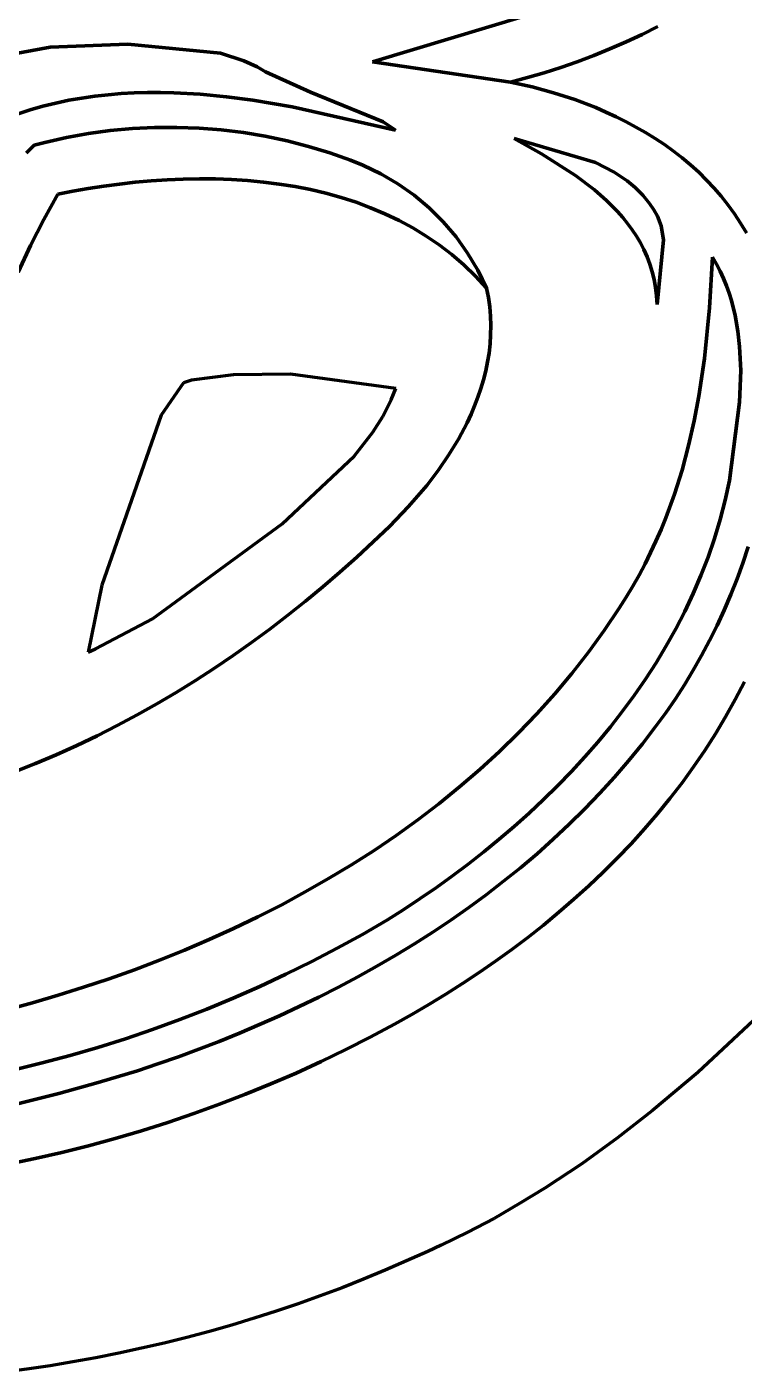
# Model space of a CAD drawing. Header units: millimetres. Extents: x 0.18 to 6.32, y 4.4 to 10.2.
# Drawn here: x 1.074 to 1.827, y 4.408 to 5.818 of the extents above; entities that cross this region are included whole.
import ezdxf

# ---------------------------------------------------------------- set-up
doc = ezdxf.new("R2010")
doc.units = ezdxf.units.MM
for name, color, linetype, lineweight in [('color#004f00ff', 7, 'CONTINUOUS', 100), ('color#86026eff', 7, 'CONTINUOUS', 100), ('color#b36001ff', 7, 'CONTINUOUS', 100), ('color#ba871eff', 7, 'CONTINUOUS', 100), ('color#fdfdfaff', 7, 'CONTINUOUS', 100)]:
    doc.layers.add(name, color=color, linetype=linetype, lineweight=lineweight)

msp = doc.modelspace()

# ---------------------------------------------------------------- linework, layer by layer
at = {"layer": 'color#004f00ff'}
for p, q in [((1.7198, 5.8105), (1.7364, 5.8188)), ((1.686, 5.7953), (1.703, 5.8027)), ((1.703, 5.8027), (1.7198, 5.8105)), ((1.6516, 5.7819), (1.6689, 5.7884)), ((1.6689, 5.7884), (1.686, 5.7953)), ((1.5993, 5.7652), (1.6168, 5.7703)), ((1.6168, 5.7703), (1.6343, 5.7759)), ((1.6343, 5.7759), (1.6516, 5.7819)), ((1.5817, 5.7605), (1.5993, 5.7652)), ((1.6042, 5.7555), (1.5817, 5.7605)), ((1.6267, 5.7494), (1.6042, 5.7555)), ((1.649, 5.7421), (1.6267, 5.7494)), ((1.671, 5.7337), (1.649, 5.7421)), ((1.6818, 5.7291), (1.671, 5.7337)), ((1.6925, 5.7242), (1.6818, 5.7291)), ((1.703, 5.7189), (1.6925, 5.7242)), ((1.7133, 5.7134), (1.703, 5.7189)), ((1.7234, 5.7075), (1.7133, 5.7134)), ((1.7334, 5.7014), (1.7234, 5.7075)), ((1.7431, 5.6949), (1.7334, 5.7014)), ((1.7525, 5.6882), (1.7431, 5.6949)), ((1.7617, 5.6811), (1.7525, 5.6882)), ((1.7705, 5.6736), (1.7617, 5.6811)), ((1.7791, 5.6659), (1.7705, 5.6736)), ((1.1879, 5.6554), (1.2046, 5.6569)), ((1.2046, 5.6569), (1.2214, 5.658)), ((1.2214, 5.658), (1.2382, 5.6588)), ((1.2382, 5.6588), (1.2551, 5.6591)), ((1.2551, 5.6591), (1.272, 5.659)), ((1.272, 5.659), (1.2889, 5.6584)), ((1.2889, 5.6584), (1.3057, 5.6573)), ((1.3057, 5.6573), (1.3224, 5.6557)), ((1.7874, 5.6578), (1.7791, 5.6659)), ((1.7953, 5.6494), (1.7874, 5.6578)), ((1.0918, 5.6163), (1.1065, 5.6431)), ((1.1065, 5.6431), (1.1224, 5.6462)), ((1.1224, 5.6462), (1.1385, 5.6489)), ((1.1385, 5.6489), (1.1548, 5.6514)), ((1.1548, 5.6514), (1.1713, 5.6536)), ((1.1713, 5.6536), (1.1879, 5.6554)), ((1.3224, 5.6557), (1.339, 5.6536)), ((1.339, 5.6536), (1.3555, 5.651)), ((1.3555, 5.651), (1.3718, 5.6478)), ((1.3718, 5.6478), (1.3879, 5.644)), ((1.3879, 5.644), (1.4038, 5.6396)), ((1.8028, 5.6407), (1.7953, 5.6494)), ((1.4038, 5.6396), (1.4195, 5.6345)), ((1.4195, 5.6345), (1.4348, 5.6288)), ((1.4348, 5.6288), (1.4499, 5.6224)), ((1.81, 5.6316), (1.8028, 5.6407)), ((1.8168, 5.6222), (1.81, 5.6316)), ((1.078, 5.589), (1.0918, 5.6163)), ((1.4499, 5.6224), (1.4647, 5.6154)), ((1.4647, 5.6154), (1.4791, 5.6076)), ((1.8231, 5.6125), (1.8168, 5.6222)), ((1.4791, 5.6076), (1.4931, 5.599)), ((1.8291, 5.6024), (1.8231, 5.6125)), ((1.0651, 5.5612), (1.078, 5.589)), ((1.4931, 5.599), (1.5067, 5.5897)), ((1.5067, 5.5897), (1.5199, 5.5796)), ((1.5199, 5.5796), (1.5326, 5.5687)), ((1.5326, 5.5687), (1.5448, 5.557)), ((1.5448, 5.557), (1.5565, 5.5445)), ((1.5565, 5.5445), (1.5584, 5.5346)), ((1.5584, 5.5346), (1.5598, 5.5247)), ((1.5598, 5.5247), (1.5606, 5.5149)), ((1.5606, 5.5149), (1.561, 5.5052)), ((1.561, 5.5052), (1.5608, 5.4955)), ((1.5608, 5.4955), (1.5602, 5.4859)), ((1.5591, 5.4764), (1.5576, 5.467)), ((1.5602, 5.4859), (1.5591, 5.4764)), ((1.5576, 5.467), (1.5557, 5.4576)), ((1.2384, 5.4452), (1.215, 5.4111)), ((1.2468, 5.4478), (1.2384, 5.4452)), ((1.2911, 5.4534), (1.2468, 5.4478)), ((1.3506, 5.4541), (1.2911, 5.4534)), ((1.4613, 5.4393), (1.3506, 5.4541)), ((1.5533, 5.4483), (1.5506, 5.4391)), ((1.5557, 5.4576), (1.5533, 5.4483)), ((1.4564, 5.4272), (1.4613, 5.4393)), ((1.5506, 5.4391), (1.5474, 5.43)), ((1.4476, 5.4099), (1.4564, 5.4272)), ((1.544, 5.421), (1.5402, 5.4121)), ((1.5474, 5.43), (1.544, 5.421)), ((1.215, 5.4111), (1.1526, 5.2331)), ((1.4373, 5.3935), (1.4476, 5.4099)), ((1.5361, 5.4033), (1.5269, 5.3861)), ((1.5402, 5.4121), (1.5361, 5.4033)), ((1.4174, 5.3683), (1.4373, 5.3935)), ((1.5269, 5.3861), (1.5167, 5.3694)), ((1.342, 5.2973), (1.4174, 5.3683)), ((1.5167, 5.3694), (1.5056, 5.3532)), ((1.5056, 5.3532), (1.4937, 5.3376)), ((1.4937, 5.3376), (1.4747, 5.3153)), ((1.4747, 5.3153), (1.4547, 5.2946)), ((1.2059, 5.1977), (1.342, 5.2973)), ((1.4547, 5.2946), (1.4376, 5.2783)), ((1.4376, 5.2783), (1.4203, 5.2623)), ((1.4203, 5.2623), (1.4026, 5.2466)), ((1.4026, 5.2466), (1.3847, 5.2312)), ((1.1526, 5.2331), (1.1385, 5.1626)), ((1.3847, 5.2312), (1.3664, 5.2161)), ((1.3664, 5.2161), (1.3478, 5.2014)), ((1.1462, 5.1661), (1.2059, 5.1977)), ((1.3478, 5.2014), (1.329, 5.1869)), ((1.329, 5.1869), (1.3099, 5.1729)), ((1.1385, 5.1626), (1.1462, 5.1661)), ((1.3099, 5.1729), (1.2905, 5.1592)), ((1.2905, 5.1592), (1.2709, 5.1459)), ((1.2709, 5.1459), (1.251, 5.133)), ((1.2308, 5.1205), (1.2104, 5.1085)), ((1.251, 5.133), (1.2308, 5.1205)), ((1.8175, 5.1131), (1.827, 5.1317)), ((1.2104, 5.1085), (1.1897, 5.0969)), ((1.8074, 5.095), (1.8175, 5.1131)), ((1.1897, 5.0969), (1.1689, 5.0857)), ((1.7967, 5.0771), (1.8074, 5.095)), ((1.1689, 5.0857), (1.1477, 5.075)), ((1.1264, 5.0648), (1.1048, 5.0551)), ((1.1477, 5.075), (1.1264, 5.0648)), ((1.7855, 5.0596), (1.7967, 5.0771)), ((1.1048, 5.0551), (1.0831, 5.0459)), ((1.7738, 5.0424), (1.7855, 5.0596)), ((1.0831, 5.0459), (1.0611, 5.0373)), ((1.7616, 5.0256), (1.7738, 5.0424)), ((1.7489, 5.0092), (1.7616, 5.0256)), ((1.7357, 4.993), (1.7489, 5.0092)), ((1.7221, 4.9773), (1.7357, 4.993)), ((1.7081, 4.9618), (1.7221, 4.9773)), ((1.6937, 4.9467), (1.7081, 4.9618)), ((1.6789, 4.932), (1.6937, 4.9467)), ((1.6637, 4.9176), (1.6789, 4.932)), ((1.6482, 4.9036), (1.6637, 4.9176)), ((1.6323, 4.8899), (1.6482, 4.9036)), ((1.6161, 4.8765), (1.6323, 4.8899)), ((1.5997, 4.8636), (1.6161, 4.8765)), ((1.583, 4.8509), (1.5997, 4.8636)), ((1.5488, 4.8267), (1.566, 4.8387)), ((1.566, 4.8387), (1.583, 4.8509)), ((1.5314, 4.8152), (1.5488, 4.8267)), ((1.5138, 4.804), (1.5314, 4.8152)), ((1.496, 4.7931), (1.5138, 4.804)), ((1.46, 4.7725), (1.478, 4.7826)), ((1.478, 4.7826), (1.496, 4.7931)), ((1.8576, 4.7959), (1.7781, 4.722)), ((1.4345, 4.759), (1.46, 4.7725)), ((1.4088, 4.7459), (1.4345, 4.759)), ((1.3828, 4.7334), (1.4088, 4.7459)), ((1.3566, 4.7214), (1.3828, 4.7334)), ((1.3301, 4.71), (1.3566, 4.7214)), ((1.7781, 4.722), (1.7306, 4.682)), ((1.2764, 4.6887), (1.3034, 4.6991)), ((1.3034, 4.6991), (1.3301, 4.71)), ((1.2493, 4.6788), (1.2764, 4.6887)), ((1.1944, 4.6608), (1.2219, 4.6695)), ((1.2219, 4.6695), (1.2493, 4.6788)), ((1.7306, 4.682), (1.694, 4.6534)), ((1.1667, 4.6526), (1.1944, 4.6608)), ((1.1108, 4.638), (1.1388, 4.645)), ((1.1388, 4.645), (1.1667, 4.6526)), ((1.694, 4.6534), (1.6563, 4.6262)), ((1.0544, 4.6258), (1.0827, 4.6316)), ((1.0827, 4.6316), (1.1108, 4.638)), ((1.6563, 4.6262), (1.6176, 4.6005)), ((1.6176, 4.6005), (1.5912, 4.5844)), ((1.5912, 4.5844), (1.5644, 4.569)), ((1.5644, 4.569), (1.5369, 4.5545)), ((1.5369, 4.5545), (1.509, 4.5409)), ((1.4948, 4.5344), (1.4725, 4.5243)), ((1.509, 4.5409), (1.4948, 4.5344)), ((1.4501, 4.5146), (1.4275, 4.5053)), ((1.4725, 4.5243), (1.4501, 4.5146)), ((1.4275, 4.5053), (1.4048, 4.4963)), ((1.3819, 4.4877), (1.3589, 4.4795)), ((1.4048, 4.4963), (1.3819, 4.4877)), ((1.3357, 4.4717), (1.3125, 4.4642)), ((1.3589, 4.4795), (1.3357, 4.4717)), ((1.3125, 4.4642), (1.2891, 4.4571)), ((1.2419, 4.4441), (1.2182, 4.4382)), ((1.2656, 4.4504), (1.2419, 4.4441)), ((1.2891, 4.4571), (1.2656, 4.4504)), ((1.1944, 4.4327), (1.1705, 4.4275)), ((1.2182, 4.4382), (1.1944, 4.4327)), ((1.1225, 4.4184), (1.0984, 4.4145)), ((1.1465, 4.4228), (1.1225, 4.4184)), ((1.1705, 4.4275), (1.1465, 4.4228)), ((1.0742, 4.4109), (1.05, 4.4078)), ((1.0984, 4.4145), (1.0742, 4.4109))]:
    msp.add_line(p, q, dxfattribs=at)
at = {"layer": 'color#86026eff'}
for p, q in [((1.4369, 5.7816), (1.6381, 5.8421)), ((1.7364, 5.8188), (1.7198, 5.8105)), ((1.703, 5.8027), (1.686, 5.7953)), ((1.7198, 5.8105), (1.703, 5.8027)), ((1.6689, 5.7884), (1.6516, 5.7819)), ((1.686, 5.7953), (1.6689, 5.7884)), ((1.5817, 5.7605), (1.4369, 5.7816)), ((1.6168, 5.7703), (1.5993, 5.7652)), ((1.6343, 5.7759), (1.6168, 5.7703)), ((1.6516, 5.7819), (1.6343, 5.7759)), ((1.5993, 5.7652), (1.5817, 5.7605)), ((1.2081, 5.7129), (1.2315, 5.713)), ((1.2315, 5.713), (1.2548, 5.7122)), ((1.0931, 5.6972), (1.1157, 5.7023)), ((1.1157, 5.7023), (1.1386, 5.7065)), ((1.1386, 5.7065), (1.1616, 5.7096)), ((1.1616, 5.7096), (1.1848, 5.7117)), ((1.1848, 5.7117), (1.2081, 5.7129)), ((1.2548, 5.7122), (1.2781, 5.7103)), ((1.2781, 5.7103), (1.3013, 5.7075)), ((1.3013, 5.7075), (1.3243, 5.7037)), ((1.3243, 5.7037), (1.3471, 5.6989)), ((1.3471, 5.6989), (1.3697, 5.6931)), ((1.0737, 5.6864), (1.0819, 5.6942)), ((1.0819, 5.6942), (1.0931, 5.6972)), ((1.3697, 5.6931), (1.3919, 5.6863)), ((1.3919, 5.6863), (1.4138, 5.6785)), ((1.4138, 5.6785), (1.4268, 5.6734)), ((1.4268, 5.6734), (1.4456, 5.6644)), ((1.2046, 5.6569), (1.1879, 5.6554)), ((1.2214, 5.658), (1.2046, 5.6569)), ((1.2382, 5.6588), (1.2214, 5.658)), ((1.2551, 5.6591), (1.2382, 5.6588)), ((1.272, 5.659), (1.2551, 5.6591)), ((1.2889, 5.6584), (1.272, 5.659)), ((1.3057, 5.6573), (1.2889, 5.6584)), ((1.3224, 5.6557), (1.3057, 5.6573)), ((1.4456, 5.6644), (1.4635, 5.6538)), ((1.1065, 5.6431), (1.0918, 5.6163)), ((1.1224, 5.6462), (1.1065, 5.6431)), ((1.1385, 5.6489), (1.1224, 5.6462)), ((1.1548, 5.6514), (1.1385, 5.6489)), ((1.1713, 5.6536), (1.1548, 5.6514)), ((1.1879, 5.6554), (1.1713, 5.6536)), ((1.339, 5.6536), (1.3224, 5.6557)), ((1.3555, 5.651), (1.339, 5.6536)), ((1.3718, 5.6478), (1.3555, 5.651)), ((1.3879, 5.644), (1.3718, 5.6478)), ((1.4038, 5.6396), (1.3879, 5.644)), ((1.4635, 5.6538), (1.4805, 5.6418)), ((1.4195, 5.6345), (1.4038, 5.6396)), ((1.4348, 5.6288), (1.4195, 5.6345)), ((1.4499, 5.6224), (1.4348, 5.6288)), ((1.4805, 5.6418), (1.4964, 5.6285)), ((1.4964, 5.6285), (1.5111, 5.6139)), ((1.0918, 5.6163), (1.078, 5.589)), ((1.4647, 5.6154), (1.4499, 5.6224)), ((1.4791, 5.6076), (1.4647, 5.6154)), ((1.4931, 5.599), (1.4791, 5.6076)), ((1.5111, 5.6139), (1.5245, 5.5981)), ((1.078, 5.589), (1.0651, 5.5612)), ((1.5067, 5.5897), (1.4931, 5.599)), ((1.5199, 5.5796), (1.5067, 5.5897)), ((1.5245, 5.5981), (1.5366, 5.5812)), ((1.5326, 5.5687), (1.5199, 5.5796)), ((1.5366, 5.5812), (1.5473, 5.5633)), ((1.5448, 5.557), (1.5326, 5.5687)), ((1.5473, 5.5633), (1.5565, 5.5445)), ((1.5565, 5.5445), (1.5448, 5.557)), ((1.8255, 5.2562), (1.831, 5.273)), ((1.8194, 5.2395), (1.8255, 5.2562)), ((1.8129, 5.223), (1.8194, 5.2395)), ((1.8059, 5.2067), (1.8129, 5.223)), ((1.7985, 5.1906), (1.8059, 5.2067)), ((1.7905, 5.1748), (1.7985, 5.1906)), ((1.7822, 5.1591), (1.7905, 5.1748)), ((1.7734, 5.1438), (1.7822, 5.1591)), ((1.7642, 5.1286), (1.7734, 5.1438)), ((1.7546, 5.1138), (1.7642, 5.1286)), ((1.827, 5.1317), (1.8175, 5.1131)), ((1.7445, 5.0992), (1.7546, 5.1138)), ((1.8175, 5.1131), (1.8074, 5.095)), ((1.734, 5.085), (1.7445, 5.0992)), ((1.8074, 5.095), (1.7967, 5.0771)), ((1.72, 5.0667), (1.734, 5.085)), ((1.7056, 5.0489), (1.72, 5.0667)), ((1.7967, 5.0771), (1.7855, 5.0596)), ((1.7855, 5.0596), (1.7738, 5.0424)), ((1.6906, 5.0316), (1.7056, 5.0489)), ((1.7738, 5.0424), (1.7616, 5.0256)), ((1.6752, 5.0147), (1.6906, 5.0316)), ((1.7616, 5.0256), (1.7489, 5.0092)), ((1.6594, 4.9982), (1.6752, 5.0147)), ((1.7489, 5.0092), (1.7357, 4.993)), ((1.6431, 4.9822), (1.6594, 4.9982)), ((1.6265, 4.9666), (1.6431, 4.9822)), ((1.7357, 4.993), (1.7221, 4.9773)), ((1.6095, 4.9514), (1.6265, 4.9666)), ((1.7221, 4.9773), (1.7081, 4.9618)), ((1.5921, 4.9367), (1.6095, 4.9514)), ((1.7081, 4.9618), (1.6937, 4.9467)), ((1.6937, 4.9467), (1.6789, 4.932)), ((1.5743, 4.9224), (1.5921, 4.9367)), ((1.6789, 4.932), (1.6637, 4.9176)), ((1.5562, 4.9084), (1.5743, 4.9224)), ((1.6637, 4.9176), (1.6482, 4.9036)), ((1.5191, 4.8818), (1.5378, 4.8949)), ((1.5378, 4.8949), (1.5562, 4.9084)), ((1.6482, 4.9036), (1.6323, 4.8899)), ((1.5, 4.8691), (1.5191, 4.8818)), ((1.6323, 4.8899), (1.6161, 4.8765)), ((1.4807, 4.8568), (1.5, 4.8691)), ((1.6161, 4.8765), (1.5997, 4.8636)), ((1.4612, 4.8449), (1.4807, 4.8568)), ((1.5997, 4.8636), (1.583, 4.8509)), ((1.4414, 4.8334), (1.4612, 4.8449)), ((1.566, 4.8387), (1.5488, 4.8267)), ((1.583, 4.8509), (1.566, 4.8387)), ((1.4213, 4.8222), (1.4414, 4.8334)), ((1.5488, 4.8267), (1.5314, 4.8152)), ((1.3806, 4.8011), (1.4011, 4.8115)), ((1.4011, 4.8115), (1.4213, 4.8222)), ((1.5314, 4.8152), (1.5138, 4.804)), ((1.36, 4.791), (1.3806, 4.8011)), ((1.5138, 4.804), (1.496, 4.7931)), ((1.3392, 4.7814), (1.36, 4.791)), ((1.478, 4.7826), (1.46, 4.7725)), ((1.496, 4.7931), (1.478, 4.7826)), ((1.2971, 4.7632), (1.3182, 4.7721)), ((1.3182, 4.7721), (1.3392, 4.7814)), ((1.46, 4.7725), (1.4345, 4.759)), ((1.2546, 4.7463), (1.2759, 4.7546)), ((1.2759, 4.7546), (1.2971, 4.7632)), ((1.4345, 4.759), (1.4088, 4.7459)), ((1.2332, 4.7384), (1.2546, 4.7463)), ((1.4088, 4.7459), (1.3828, 4.7334)), ((1.1901, 4.7237), (1.2117, 4.7309)), ((1.2117, 4.7309), (1.2332, 4.7384)), ((1.3828, 4.7334), (1.3566, 4.7214)), ((1.149, 4.7113), (1.1901, 4.7237)), ((1.3566, 4.7214), (1.3301, 4.71)), ((1.0657, 4.6896), (1.1076, 4.6999)), ((1.1076, 4.6999), (1.149, 4.7113)), ((1.3034, 4.6991), (1.2764, 4.6887)), ((1.3301, 4.71), (1.3034, 4.6991)), ((1.2764, 4.6887), (1.2493, 4.6788)), ((1.2219, 4.6695), (1.1944, 4.6608)), ((1.2493, 4.6788), (1.2219, 4.6695)), ((1.1944, 4.6608), (1.1667, 4.6526)), ((1.1388, 4.645), (1.1108, 4.638)), ((1.1667, 4.6526), (1.1388, 4.645)), ((1.0827, 4.6316), (1.0544, 4.6258)), ((1.1108, 4.638), (1.0827, 4.6316))]:
    msp.add_line(p, q, dxfattribs=at)
at = {"layer": 'color#b36001ff'}
for p, q in [((1.0987, 5.797), (1.1802, 5.8002)), ((1.1802, 5.8002), (1.2774, 5.7907)), ((1.0415, 5.7867), (1.0987, 5.797)), ((1.2774, 5.7907), (1.3017, 5.7829)), ((1.3017, 5.7829), (1.3156, 5.7764)), ((1.3156, 5.7764), (1.3246, 5.7711)), ((1.3246, 5.7711), (1.3716, 5.7499)), ((1.1182, 5.7414), (1.1045, 5.7385)), ((1.1318, 5.7438), (1.1182, 5.7414)), ((1.1455, 5.7457), (1.1318, 5.7438)), ((1.1593, 5.7473), (1.1455, 5.7457)), ((1.173, 5.7484), (1.1593, 5.7473)), ((1.1868, 5.7492), (1.173, 5.7484)), ((1.2006, 5.7495), (1.1868, 5.7492)), ((1.2144, 5.7496), (1.2006, 5.7495)), ((1.2283, 5.7492), (1.2144, 5.7496)), ((1.2559, 5.7477), (1.2283, 5.7492)), ((1.2836, 5.745), (1.2559, 5.7477)), ((1.3112, 5.7414), (1.2836, 5.745)), ((1.3525, 5.7344), (1.3112, 5.7414)), ((1.3716, 5.7499), (1.4479, 5.7187)), ((1.0774, 5.7314), (1.0639, 5.727)), ((1.0909, 5.7352), (1.0774, 5.7314)), ((1.1045, 5.7385), (1.0909, 5.7352)), ((1.461, 5.7101), (1.3525, 5.7344)), ((1.4479, 5.7187), (1.461, 5.7101)), ((1.7906, 5.5238), (1.7935, 5.5769)), ((1.7935, 5.5769), (1.7977, 5.5696)), ((1.7977, 5.5696), (1.8016, 5.5622)), ((1.8016, 5.5622), (1.8051, 5.5546)), ((1.8051, 5.5546), (1.8082, 5.547)), ((1.8082, 5.547), (1.811, 5.5393)), ((1.811, 5.5393), (1.8134, 5.5314)), ((1.8134, 5.5314), (1.8174, 5.5156)), ((1.7853, 5.4708), (1.7906, 5.5238)), ((1.8174, 5.5156), (1.8203, 5.4994)), ((1.8203, 5.4994), (1.8221, 5.4831)), ((1.8221, 5.4831), (1.8232, 5.4582)), ((1.7794, 5.4313), (1.7853, 5.4708)), ((1.8232, 5.4582), (1.822, 5.4248)), ((1.7744, 5.4052), (1.7794, 5.4313)), ((1.822, 5.4248), (1.8115, 5.3426)), ((1.7685, 5.3793), (1.7744, 5.4052)), ((1.7616, 5.3537), (1.7685, 5.3793)), ((1.7536, 5.3284), (1.7616, 5.3537)), ((1.8115, 5.3426), (1.807, 5.3221)), ((1.7446, 5.3036), (1.7536, 5.3284)), ((1.807, 5.3221), (1.8017, 5.3019)), ((1.7343, 5.2791), (1.7396, 5.2913)), ((1.7396, 5.2913), (1.7446, 5.3036)), ((1.8017, 5.3019), (1.7956, 5.2819)), ((1.7287, 5.2671), (1.7343, 5.2791)), ((1.7956, 5.2819), (1.7889, 5.2623)), ((1.7228, 5.2552), (1.7287, 5.2671)), ((1.7889, 5.2623), (1.7814, 5.2431)), ((1.7166, 5.2434), (1.7228, 5.2552)), ((1.71, 5.2318), (1.7166, 5.2434)), ((1.7814, 5.2431), (1.7733, 5.2241)), ((1.6957, 5.209), (1.703, 5.2203)), ((1.703, 5.2203), (1.71, 5.2318)), ((1.7733, 5.2241), (1.7645, 5.2055)), ((1.6799, 5.1854), (1.6957, 5.209)), ((1.7645, 5.2055), (1.755, 5.1872)), ((1.6634, 5.1626), (1.6799, 5.1854)), ((1.755, 5.1872), (1.745, 5.1693)), ((1.745, 5.1693), (1.7344, 5.1516)), ((1.646, 5.1404), (1.6634, 5.1626)), ((1.7344, 5.1516), (1.7232, 5.1343)), ((1.628, 5.119), (1.646, 5.1404)), ((1.7232, 5.1343), (1.7115, 5.1174)), ((1.6093, 5.0981), (1.628, 5.119)), ((1.7115, 5.1174), (1.6992, 5.1007)), ((1.59, 5.078), (1.6093, 5.0981)), ((1.6992, 5.1007), (1.6865, 5.0844)), ((1.6865, 5.0844), (1.6733, 5.0685)), ((1.57, 5.0585), (1.59, 5.078)), ((1.6733, 5.0685), (1.6597, 5.0529)), ((1.5494, 5.0396), (1.57, 5.0585)), ((1.6597, 5.0529), (1.6456, 5.0376)), ((1.5282, 5.0214), (1.5494, 5.0396)), ((1.6456, 5.0376), (1.6311, 5.0227)), ((1.6311, 5.0227), (1.6163, 5.0081)), ((1.5065, 5.0038), (1.5282, 5.0214)), ((1.6163, 5.0081), (1.6011, 4.9939)), ((1.4843, 4.9869), (1.5065, 5.0038)), ((1.6011, 4.9939), (1.5856, 4.98)), ((1.4616, 4.9705), (1.4843, 4.9869)), ((1.5856, 4.98), (1.5698, 4.9665)), ((1.4384, 4.9548), (1.4616, 4.9705)), ((1.5698, 4.9665), (1.5537, 4.9534)), ((1.4147, 4.9397), (1.4384, 4.9548)), ((1.5537, 4.9534), (1.5373, 4.9405)), ((1.3907, 4.9252), (1.4147, 4.9397)), ((1.5373, 4.9405), (1.5207, 4.9281)), ((1.3663, 4.9113), (1.3907, 4.9252)), ((1.5207, 4.9281), (1.5039, 4.916)), ((1.3415, 4.8979), (1.3663, 4.9113)), ((1.5039, 4.916), (1.4869, 4.9043)), ((1.3164, 4.8851), (1.3415, 4.8979)), ((1.4869, 4.9043), (1.4697, 4.8929)), ((1.291, 4.873), (1.3164, 4.8851)), ((1.4524, 4.8819), (1.4262, 4.8668)), ((1.4697, 4.8929), (1.4524, 4.8819)), ((1.2653, 4.8613), (1.291, 4.873)), ((1.4262, 4.8668), (1.3998, 4.8523)), ((1.2394, 4.8502), (1.2653, 4.8613)), ((1.1869, 4.8297), (1.2132, 4.8397)), ((1.2132, 4.8397), (1.2394, 4.8502)), ((1.373, 4.8383), (1.3459, 4.825)), ((1.3998, 4.8523), (1.373, 4.8383)), ((1.1604, 4.8203), (1.1869, 4.8297)), ((1.3459, 4.825), (1.3184, 4.8122)), ((1.107, 4.803), (1.1337, 4.8114)), ((1.1337, 4.8114), (1.1604, 4.8203)), ((1.3184, 4.8122), (1.2907, 4.8)), ((1.0801, 4.7951), (1.107, 4.803)), ((1.2907, 4.8), (1.2628, 4.7883)), ((1.0532, 4.7877), (1.0801, 4.7951)), ((1.2628, 4.7883), (1.2346, 4.7774)), ((1.2346, 4.7774), (1.2061, 4.767)), ((1.1775, 4.7572), (1.1486, 4.7481)), ((1.2061, 4.767), (1.1775, 4.7572)), ((1.1195, 4.7397), (1.0903, 4.7319)), ((1.1486, 4.7481), (1.1195, 4.7397)), ((1.0903, 4.7319), (1.0609, 4.7247))]:
    msp.add_line(p, q, dxfattribs=at)
at = {"layer": 'color#ba871eff'}
for p, q in [((1.6381, 5.8421), (1.4369, 5.7816)), ((1.1802, 5.8002), (1.0987, 5.797)), ((1.2774, 5.7907), (1.1802, 5.8002)), ((1.0987, 5.797), (1.0415, 5.7867)), ((1.3017, 5.7829), (1.2774, 5.7907)), ((1.3156, 5.7764), (1.3017, 5.7829)), ((1.3246, 5.7711), (1.3156, 5.7764)), ((1.3716, 5.7499), (1.3246, 5.7711)), ((1.4369, 5.7816), (1.5817, 5.7605)), ((1.5817, 5.7605), (1.6042, 5.7555)), ((1.6042, 5.7555), (1.6267, 5.7494)), ((1.1045, 5.7385), (1.1182, 5.7414)), ((1.1182, 5.7414), (1.1318, 5.7438)), ((1.1318, 5.7438), (1.1455, 5.7457)), ((1.1455, 5.7457), (1.1593, 5.7473)), ((1.1593, 5.7473), (1.173, 5.7484)), ((1.173, 5.7484), (1.1868, 5.7492)), ((1.1868, 5.7492), (1.2006, 5.7495)), ((1.2006, 5.7495), (1.2144, 5.7496)), ((1.2144, 5.7496), (1.2283, 5.7492)), ((1.2283, 5.7492), (1.2559, 5.7477)), ((1.2559, 5.7477), (1.2836, 5.745)), ((1.2836, 5.745), (1.3112, 5.7414)), ((1.3112, 5.7414), (1.3525, 5.7344)), ((1.4479, 5.7187), (1.3716, 5.7499)), ((1.6267, 5.7494), (1.649, 5.7421)), ((1.649, 5.7421), (1.671, 5.7337)), ((1.0639, 5.727), (1.0774, 5.7314)), ((1.0774, 5.7314), (1.0909, 5.7352)), ((1.0909, 5.7352), (1.1045, 5.7385)), ((1.3525, 5.7344), (1.461, 5.7101)), ((1.671, 5.7337), (1.6818, 5.7291)), ((1.6818, 5.7291), (1.6925, 5.7242)), ((1.2315, 5.713), (1.2081, 5.7129)), ((1.2548, 5.7122), (1.2315, 5.713)), ((1.461, 5.7101), (1.4479, 5.7187)), ((1.6925, 5.7242), (1.703, 5.7189)), ((1.703, 5.7189), (1.7133, 5.7134)), ((1.7133, 5.7134), (1.7234, 5.7075)), ((1.1157, 5.7023), (1.0931, 5.6972)), ((1.1386, 5.7065), (1.1157, 5.7023)), ((1.1616, 5.7096), (1.1386, 5.7065)), ((1.1848, 5.7117), (1.1616, 5.7096)), ((1.2081, 5.7129), (1.1848, 5.7117)), ((1.2781, 5.7103), (1.2548, 5.7122)), ((1.3013, 5.7075), (1.2781, 5.7103)), ((1.3243, 5.7037), (1.3013, 5.7075)), ((1.3471, 5.6989), (1.3243, 5.7037)), ((1.3697, 5.6931), (1.3471, 5.6989)), ((1.5853, 5.7012), (1.6142, 5.6852)), ((1.6708, 5.6761), (1.5853, 5.7012)), ((1.7234, 5.7075), (1.7334, 5.7014)), ((1.7334, 5.7014), (1.7431, 5.6949)), ((1.0819, 5.6942), (1.0737, 5.6864)), ((1.0931, 5.6972), (1.0819, 5.6942)), ((1.3919, 5.6863), (1.3697, 5.6931)), ((1.4138, 5.6785), (1.3919, 5.6863)), ((1.6142, 5.6852), (1.6498, 5.6626)), ((1.7431, 5.6949), (1.7525, 5.6882)), ((1.7525, 5.6882), (1.7617, 5.6811)), ((1.4268, 5.6734), (1.4138, 5.6785)), ((1.4456, 5.6644), (1.4268, 5.6734)), ((1.6905, 5.6662), (1.6708, 5.6761)), ((1.7617, 5.6811), (1.7705, 5.6736)), ((1.7705, 5.6736), (1.7791, 5.6659)), ((1.4635, 5.6538), (1.4456, 5.6644)), ((1.6498, 5.6626), (1.6699, 5.6474)), ((1.7041, 5.657), (1.6905, 5.6662)), ((1.7125, 5.65), (1.7041, 5.657)), ((1.7791, 5.6659), (1.7874, 5.6578)), ((1.7874, 5.6578), (1.7953, 5.6494)), ((1.4805, 5.6418), (1.4635, 5.6538)), ((1.6699, 5.6474), (1.6824, 5.6364)), ((1.7204, 5.642), (1.7125, 5.65)), ((1.7953, 5.6494), (1.8028, 5.6407)), ((1.4964, 5.6285), (1.4805, 5.6418)), ((1.5111, 5.6139), (1.4964, 5.6285)), ((1.6824, 5.6364), (1.694, 5.6247)), ((1.7275, 5.6332), (1.7204, 5.642)), ((1.7322, 5.6267), (1.7275, 5.6332)), ((1.8028, 5.6407), (1.81, 5.6316)), ((1.81, 5.6316), (1.8168, 5.6222)), ((1.694, 5.6247), (1.6994, 5.6186)), ((1.6994, 5.6186), (1.7045, 5.6122)), ((1.7358, 5.62), (1.7322, 5.6267)), ((1.7397, 5.6096), (1.7358, 5.62)), ((1.8168, 5.6222), (1.8231, 5.6125)), ((1.5245, 5.5981), (1.5111, 5.6139)), ((1.7045, 5.6122), (1.7093, 5.6057)), ((1.7093, 5.6057), (1.7137, 5.599)), ((1.7422, 5.5951), (1.7397, 5.6096)), ((1.8231, 5.6125), (1.8291, 5.6024)), ((1.5366, 5.5812), (1.5245, 5.5981)), ((1.7137, 5.599), (1.7179, 5.592)), ((1.7179, 5.592), (1.7216, 5.5848)), ((1.7354, 5.5274), (1.7422, 5.5951)), ((1.5473, 5.5633), (1.5366, 5.5812)), ((1.7216, 5.5848), (1.7249, 5.5773)), ((1.7249, 5.5773), (1.7278, 5.5697)), ((1.7935, 5.5769), (1.7906, 5.5238)), ((1.7977, 5.5696), (1.7935, 5.5769)), ((1.5565, 5.5445), (1.5473, 5.5633)), ((1.7278, 5.5697), (1.7303, 5.5617)), ((1.7303, 5.5617), (1.7323, 5.5536)), ((1.8016, 5.5622), (1.7977, 5.5696)), ((1.8051, 5.5546), (1.8016, 5.5622)), ((1.5584, 5.5346), (1.5565, 5.5445)), ((1.7323, 5.5536), (1.7339, 5.5451)), ((1.7339, 5.5451), (1.7349, 5.5364)), ((1.8082, 5.547), (1.8051, 5.5546)), ((1.811, 5.5393), (1.8082, 5.547)), ((1.5598, 5.5247), (1.5584, 5.5346)), ((1.7349, 5.5364), (1.7354, 5.5274)), ((1.8134, 5.5314), (1.811, 5.5393)), ((1.8174, 5.5156), (1.8134, 5.5314)), ((1.5606, 5.5149), (1.5598, 5.5247)), ((1.7906, 5.5238), (1.7853, 5.4708)), ((1.8203, 5.4994), (1.8174, 5.5156)), ((1.561, 5.5052), (1.5606, 5.5149)), ((1.5608, 5.4955), (1.561, 5.5052)), ((1.5602, 5.4859), (1.5608, 5.4955)), ((1.8221, 5.4831), (1.8203, 5.4994)), ((1.5576, 5.467), (1.5591, 5.4764)), ((1.5591, 5.4764), (1.5602, 5.4859)), ((1.8232, 5.4582), (1.8221, 5.4831)), ((1.5557, 5.4576), (1.5576, 5.467)), ((1.7853, 5.4708), (1.7794, 5.4313)), ((1.5506, 5.4391), (1.5533, 5.4483)), ((1.5533, 5.4483), (1.5557, 5.4576)), ((1.822, 5.4248), (1.8232, 5.4582)), ((1.5474, 5.43), (1.5506, 5.4391)), ((1.7794, 5.4313), (1.7744, 5.4052)), ((1.5402, 5.4121), (1.544, 5.421)), ((1.544, 5.421), (1.5474, 5.43)), ((1.8115, 5.3426), (1.822, 5.4248)), ((1.5269, 5.3861), (1.5361, 5.4033)), ((1.5361, 5.4033), (1.5402, 5.4121)), ((1.7744, 5.4052), (1.7685, 5.3793)), ((1.5167, 5.3694), (1.5269, 5.3861)), ((1.7685, 5.3793), (1.7616, 5.3537)), ((1.5056, 5.3532), (1.5167, 5.3694)), ((1.4937, 5.3376), (1.5056, 5.3532)), ((1.7616, 5.3537), (1.7536, 5.3284)), ((1.4747, 5.3153), (1.4937, 5.3376)), ((1.807, 5.3221), (1.8115, 5.3426)), ((1.7536, 5.3284), (1.7446, 5.3036)), ((1.8017, 5.3019), (1.807, 5.3221)), ((1.4547, 5.2946), (1.4747, 5.3153)), ((1.4376, 5.2783), (1.4547, 5.2946)), ((1.7396, 5.2913), (1.7343, 5.2791)), ((1.7446, 5.3036), (1.7396, 5.2913)), ((1.7956, 5.2819), (1.8017, 5.3019)), ((1.4203, 5.2623), (1.4376, 5.2783)), ((1.7343, 5.2791), (1.7287, 5.2671)), ((1.7889, 5.2623), (1.7956, 5.2819)), ((1.4026, 5.2466), (1.4203, 5.2623)), ((1.7287, 5.2671), (1.7228, 5.2552)), ((1.7814, 5.2431), (1.7889, 5.2623)), ((1.831, 5.273), (1.8255, 5.2562)), ((1.7228, 5.2552), (1.7166, 5.2434)), ((1.8255, 5.2562), (1.8194, 5.2395)), ((1.3847, 5.2312), (1.4026, 5.2466)), ((1.7166, 5.2434), (1.71, 5.2318)), ((1.7733, 5.2241), (1.7814, 5.2431)), ((1.8194, 5.2395), (1.8129, 5.223)), ((1.3664, 5.2161), (1.3847, 5.2312)), ((1.703, 5.2203), (1.6957, 5.209)), ((1.71, 5.2318), (1.703, 5.2203)), ((1.7645, 5.2055), (1.7733, 5.2241)), ((1.8129, 5.223), (1.8059, 5.2067)), ((1.3478, 5.2014), (1.3664, 5.2161)), ((1.6957, 5.209), (1.6799, 5.1854)), ((1.755, 5.1872), (1.7645, 5.2055)), ((1.8059, 5.2067), (1.7985, 5.1906)), ((1.329, 5.1869), (1.3478, 5.2014)), ((1.3099, 5.1729), (1.329, 5.1869)), ((1.6799, 5.1854), (1.6634, 5.1626)), ((1.745, 5.1693), (1.755, 5.1872)), ((1.7985, 5.1906), (1.7905, 5.1748)), ((1.2905, 5.1592), (1.3099, 5.1729)), ((1.7344, 5.1516), (1.745, 5.1693)), ((1.7905, 5.1748), (1.7822, 5.1591)), ((1.2709, 5.1459), (1.2905, 5.1592)), ((1.6634, 5.1626), (1.646, 5.1404)), ((1.7232, 5.1343), (1.7344, 5.1516)), ((1.7822, 5.1591), (1.7734, 5.1438)), ((1.251, 5.133), (1.2709, 5.1459)), ((1.646, 5.1404), (1.628, 5.119)), ((1.7734, 5.1438), (1.7642, 5.1286)), ((1.2104, 5.1085), (1.2308, 5.1205)), ((1.2308, 5.1205), (1.251, 5.133)), ((1.7115, 5.1174), (1.7232, 5.1343)), ((1.7642, 5.1286), (1.7546, 5.1138)), ((1.1897, 5.0969), (1.2104, 5.1085)), ((1.628, 5.119), (1.6093, 5.0981)), ((1.6992, 5.1007), (1.7115, 5.1174)), ((1.7546, 5.1138), (1.7445, 5.0992)), ((1.1689, 5.0857), (1.1897, 5.0969)), ((1.6093, 5.0981), (1.59, 5.078)), ((1.6865, 5.0844), (1.6992, 5.1007)), ((1.7445, 5.0992), (1.734, 5.085)), ((1.1477, 5.075), (1.1689, 5.0857)), ((1.6733, 5.0685), (1.6865, 5.0844)), ((1.734, 5.085), (1.72, 5.0667)), ((1.1048, 5.0551), (1.1264, 5.0648)), ((1.1264, 5.0648), (1.1477, 5.075)), ((1.59, 5.078), (1.57, 5.0585)), ((1.6597, 5.0529), (1.6733, 5.0685)), ((1.72, 5.0667), (1.7056, 5.0489)), ((1.0831, 5.0459), (1.1048, 5.0551)), ((1.57, 5.0585), (1.5494, 5.0396)), ((1.6456, 5.0376), (1.6597, 5.0529)), ((1.0611, 5.0373), (1.0831, 5.0459)), ((1.5494, 5.0396), (1.5282, 5.0214)), ((1.6311, 5.0227), (1.6456, 5.0376)), ((1.7056, 5.0489), (1.6906, 5.0316)), ((1.6163, 5.0081), (1.6311, 5.0227)), ((1.6906, 5.0316), (1.6752, 5.0147)), ((1.5282, 5.0214), (1.5065, 5.0038)), ((1.6011, 4.9939), (1.6163, 5.0081)), ((1.6752, 5.0147), (1.6594, 4.9982)), ((1.5065, 5.0038), (1.4843, 4.9869)), ((1.5856, 4.98), (1.6011, 4.9939)), ((1.6594, 4.9982), (1.6431, 4.9822)), ((1.4843, 4.9869), (1.4616, 4.9705)), ((1.5698, 4.9665), (1.5856, 4.98)), ((1.6431, 4.9822), (1.6265, 4.9666)), ((1.4616, 4.9705), (1.4384, 4.9548)), ((1.5537, 4.9534), (1.5698, 4.9665)), ((1.6265, 4.9666), (1.6095, 4.9514)), ((1.4384, 4.9548), (1.4147, 4.9397)), ((1.5373, 4.9405), (1.5537, 4.9534)), ((1.6095, 4.9514), (1.5921, 4.9367)), ((1.4147, 4.9397), (1.3907, 4.9252)), ((1.5207, 4.9281), (1.5373, 4.9405)), ((1.3907, 4.9252), (1.3663, 4.9113)), ((1.5039, 4.916), (1.5207, 4.9281)), ((1.5921, 4.9367), (1.5743, 4.9224)), ((1.3663, 4.9113), (1.3415, 4.8979)), ((1.4869, 4.9043), (1.5039, 4.916)), ((1.5743, 4.9224), (1.5562, 4.9084)), ((1.3415, 4.8979), (1.3164, 4.8851)), ((1.4697, 4.8929), (1.4869, 4.9043)), ((1.5378, 4.8949), (1.5191, 4.8818)), ((1.5562, 4.9084), (1.5378, 4.8949)), ((1.3164, 4.8851), (1.291, 4.873)), ((1.4262, 4.8668), (1.4524, 4.8819)), ((1.4524, 4.8819), (1.4697, 4.8929)), ((1.5191, 4.8818), (1.5, 4.8691)), ((1.291, 4.873), (1.2653, 4.8613)), ((1.3998, 4.8523), (1.4262, 4.8668)), ((1.5, 4.8691), (1.4807, 4.8568)), ((1.2653, 4.8613), (1.2394, 4.8502)), ((1.4807, 4.8568), (1.4612, 4.8449)), ((1.2132, 4.8397), (1.1869, 4.8297)), ((1.2394, 4.8502), (1.2132, 4.8397)), ((1.3459, 4.825), (1.373, 4.8383)), ((1.373, 4.8383), (1.3998, 4.8523)), ((1.4612, 4.8449), (1.4414, 4.8334)), ((1.1869, 4.8297), (1.1604, 4.8203)), ((1.3184, 4.8122), (1.3459, 4.825)), ((1.4414, 4.8334), (1.4213, 4.8222)), ((1.1337, 4.8114), (1.107, 4.803)), ((1.1604, 4.8203), (1.1337, 4.8114)), ((1.2907, 4.8), (1.3184, 4.8122)), ((1.4011, 4.8115), (1.3806, 4.8011)), ((1.4213, 4.8222), (1.4011, 4.8115)), ((1.107, 4.803), (1.0801, 4.7951)), ((1.2628, 4.7883), (1.2907, 4.8)), ((1.3806, 4.8011), (1.36, 4.791)), ((1.0801, 4.7951), (1.0532, 4.7877)), ((1.2346, 4.7774), (1.2628, 4.7883)), ((1.36, 4.791), (1.3392, 4.7814)), ((1.2061, 4.767), (1.2346, 4.7774)), ((1.3182, 4.7721), (1.2971, 4.7632)), ((1.3392, 4.7814), (1.3182, 4.7721)), ((1.1486, 4.7481), (1.1775, 4.7572)), ((1.1775, 4.7572), (1.2061, 4.767)), ((1.2759, 4.7546), (1.2546, 4.7463)), ((1.2971, 4.7632), (1.2759, 4.7546)), ((1.0903, 4.7319), (1.1195, 4.7397)), ((1.1195, 4.7397), (1.1486, 4.7481)), ((1.2546, 4.7463), (1.2332, 4.7384)), ((1.0609, 4.7247), (1.0903, 4.7319)), ((1.2117, 4.7309), (1.1901, 4.7237)), ((1.2332, 4.7384), (1.2117, 4.7309)), ((1.1901, 4.7237), (1.149, 4.7113)), ((1.1076, 4.6999), (1.0657, 4.6896)), ((1.149, 4.7113), (1.1076, 4.6999))]:
    msp.add_line(p, q, dxfattribs=at)
at = {"layer": 'color#fdfdfaff'}
for p, q in [((1.5853, 5.7012), (1.6708, 5.6761)), ((1.6142, 5.6852), (1.5853, 5.7012)), ((1.6498, 5.6626), (1.6142, 5.6852)), ((1.6708, 5.6761), (1.6905, 5.6662)), ((1.6699, 5.6474), (1.6498, 5.6626)), ((1.6905, 5.6662), (1.7041, 5.657)), ((1.7041, 5.657), (1.7125, 5.65)), ((1.6824, 5.6364), (1.6699, 5.6474)), ((1.7125, 5.65), (1.7204, 5.642)), ((1.694, 5.6247), (1.6824, 5.6364)), ((1.7204, 5.642), (1.7275, 5.6332)), ((1.7275, 5.6332), (1.7322, 5.6267)), ((1.6994, 5.6186), (1.694, 5.6247)), ((1.7045, 5.6122), (1.6994, 5.6186)), ((1.7322, 5.6267), (1.7358, 5.62)), ((1.7358, 5.62), (1.7397, 5.6096)), ((1.7093, 5.6057), (1.7045, 5.6122)), ((1.7137, 5.599), (1.7093, 5.6057)), ((1.7397, 5.6096), (1.7422, 5.5951)), ((1.7179, 5.592), (1.7137, 5.599)), ((1.7216, 5.5848), (1.7179, 5.592)), ((1.7422, 5.5951), (1.7354, 5.5274)), ((1.7249, 5.5773), (1.7216, 5.5848)), ((1.7278, 5.5697), (1.7249, 5.5773)), ((1.7303, 5.5617), (1.7278, 5.5697)), ((1.7323, 5.5536), (1.7303, 5.5617)), ((1.7339, 5.5451), (1.7323, 5.5536)), ((1.7349, 5.5364), (1.7339, 5.5451)), ((1.7354, 5.5274), (1.7349, 5.5364))]:
    msp.add_line(p, q, dxfattribs=at)

doc.saveas('drawing.dxf')
